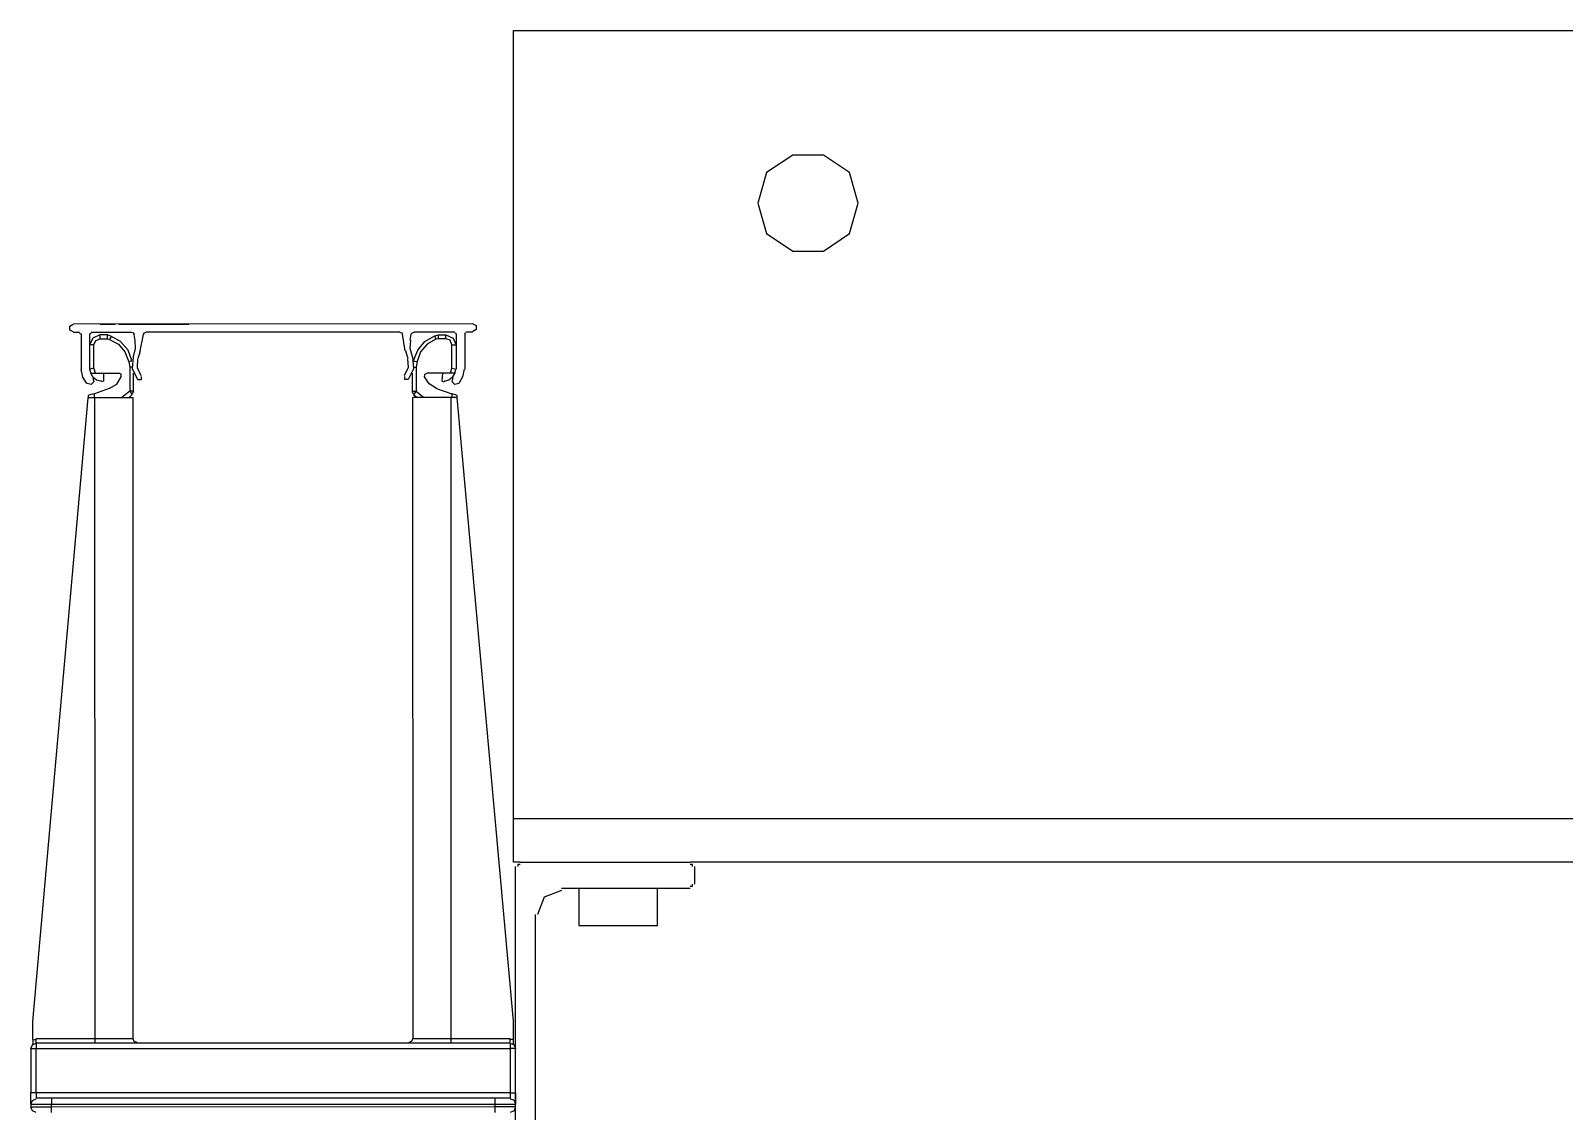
# Model space of a CAD drawing. Header units: millimetres. Extents: x 0 to 126, y 0 to 76.
# Drawn here: x 5.2229 to 5.5042, y 19.9476 to 20.1458 of the extents above; entities that cross this region are included whole.
import ezdxf

# ---------------------------------------------------------------- set-up
doc = ezdxf.new("R2010")
doc.units = ezdxf.units.MM
doc.layers.add('ARQUITECTÓNICO', color=152, linetype='Continuous', lineweight=0)
doc.layers.add('Muebles', color=2, linetype='Continuous')

# ---------------------------------------------------------------- blocks, each defined once
blk = doc.blocks.new('racki')
at = {"layer": 'Muebles'}
for p, q in [((1559.58643, 470.53015), (1559.58643, 470.45529)), ((1559.58283, 470.4641), (1559.58283, 470.52134)), ((1559.58673, 470.50008), (1559.58743, 470.50038)), ((1559.59023, 470.50008), (1559.59023, 470.50038)), ((1559.6716, 470.5004), (1559.6716, 470.5001)), ((1559.6744, 470.5004), (1559.6751, 470.5001)), ((1559.58643, 470.49938), (1559.58673, 470.50008)), ((1559.58643, 470.49938), (1559.58643, 470.49887)), ((1559.58643, 470.49938), (1559.58693, 470.49938)), ((1559.58693, 470.49888), (1559.58643, 470.49887)), ((1559.58673, 470.49817), (1559.58643, 470.49887)), ((1559.58643, 470.49827), (1559.58643, 470.49887)), ((1559.58643, 470.49677), (1559.58643, 470.49827)), ((1559.58743, 470.49787), (1559.58673, 470.49817)), ((1559.58693, 470.49938), (1559.58833, 470.49938)), ((1559.58833, 470.49888), (1559.58693, 470.49888)), ((1559.58743, 470.49747), (1559.58743, 470.49777)), ((1559.58743, 470.49777), (1559.58833, 470.49777)), ((1559.58743, 470.49677), (1559.58743, 470.49747)), ((1559.58833, 470.49938), (1559.59023, 470.49938)), ((1559.59023, 470.49888), (1559.58833, 470.49888)), ((1559.58833, 470.49777), (1559.59023, 470.49778)), ((1559.59023, 470.49938), (1559.59023, 470.50008)), ((1559.59023, 470.49938), (1559.6716, 470.4994)), ((1559.59023, 470.49888), (1559.59023, 470.49938)), ((1559.6716, 470.4989), (1559.59023, 470.49888)), ((1559.59023, 470.49808), (1559.59023, 470.49888)), ((1559.59023, 470.49778), (1559.59023, 470.49808)), ((1559.59023, 470.49778), (1559.6716, 470.4978)), ((1559.6716, 470.5001), (1559.6716, 470.4994)), ((1559.6716, 470.4994), (1559.6716, 470.4989)), ((1559.6716, 470.4994), (1559.6735, 470.4994)), ((1559.6716, 470.4981), (1559.6716, 470.4989)), ((1559.6735, 470.4989), (1559.6716, 470.4989)), ((1559.6716, 470.4978), (1559.6716, 470.4981)), ((1559.6716, 470.4978), (1559.6736, 470.4978)), ((1559.6735, 470.4994), (1559.6749, 470.4994)), ((1559.6749, 470.4989), (1559.6735, 470.4989)), ((1559.6736, 470.4978), (1559.6744, 470.4978)), ((1559.6751, 470.4982), (1559.6744, 470.4979)), ((1559.6744, 470.4975), (1559.6744, 470.4978)), ((1559.6744, 470.4968), (1559.6744, 470.4975)), ((1559.6749, 470.4994), (1559.6754, 470.4994)), ((1559.6754, 470.4989), (1559.6749, 470.4989)), ((1559.6751, 470.5001), (1559.6754, 470.4994)), ((1559.6754, 470.4989), (1559.6751, 470.4982)), ((1559.6754, 470.4989), (1559.6754, 470.4994)), ((1559.6754, 470.4989), (1559.6754, 470.4994)), ((1559.6754, 470.4989), (1559.6754, 470.4983)), ((1559.6754, 470.4989), (1559.6754, 470.4983)), ((1559.6754, 470.4983), (1559.6754, 470.4968)), ((1559.6754, 470.4983), (1559.6754, 470.4968)), ((1559.58643, 470.49677), (1559.58643, 470.48867)), ((1559.58673, 470.49677), (1559.58643, 470.49677)), ((1559.58743, 470.49677), (1559.58673, 470.49677)), ((1559.58743, 470.49677), (1559.6744, 470.4968)), ((1559.58743, 470.48867), (1559.58743, 470.49677)), ((1559.6744, 470.4968), (1559.6744, 470.48869)), ((1559.6744, 470.4968), (1559.6751, 470.4968)), ((1559.6751, 470.4968), (1559.6754, 470.4968)), ((1559.6754, 470.48869), (1559.6754, 470.4968)), ((1559.6754, 470.48869), (1559.6754, 470.4968)), ((1559.58643, 470.48867), (1559.58673, 470.48867)), ((1559.58673, 470.48797), (1559.58643, 470.48867)), ((1559.58673, 470.48867), (1559.58743, 470.48867)), ((1559.58743, 470.48767), (1559.58673, 470.48797)), ((1559.58683, 470.48787), (1559.58683, 470.48777)), ((1559.58683, 470.48777), (1559.58683, 470.48757)), ((1559.58683, 470.48757), (1559.58683, 470.48727)), ((1559.58683, 470.48727), (1559.58683, 470.48697)), ((1559.58713, 470.48697), (1559.58683, 470.48707)), ((1559.58683, 470.48697), (1559.58683, 470.48366)), ((1559.58743, 470.48697), (1559.58713, 470.48697)), ((1559.6744, 470.48869), (1559.58743, 470.48867)), ((1559.58743, 470.48797), (1559.58743, 470.48867)), ((1559.58743, 470.48767), (1559.58743, 470.48797)), ((1559.58743, 470.48767), (1559.6744, 470.48769)), ((1559.58743, 470.48767), (1559.58743, 470.48747)), ((1559.58743, 470.48747), (1559.58743, 470.48687)), ((1559.58743, 470.48687), (1559.59824, 470.48687)), ((1559.59824, 470.48767), (1559.59824, 470.48747)), ((1559.59824, 470.48747), (1559.59824, 470.48687)), ((1559.59824, 470.48687), (1559.59827, 470.36927)), ((1559.59824, 470.48687), (1559.60094, 470.48687)), ((1559.60094, 470.48687), (1559.60324, 470.48687)), ((1559.60324, 470.48687), (1559.60474, 470.48687)), ((1559.60474, 470.48687), (1559.60525, 470.48687)), ((1559.60525, 470.48687), (1559.60528, 470.36927)), ((1559.60535, 470.48687), (1559.60555, 470.48737)), ((1559.60555, 470.48737), (1559.60605, 470.48757)), ((1559.65589, 470.48758), (1559.65639, 470.48738)), ((1559.65639, 470.48738), (1559.65659, 470.48688)), ((1559.65659, 470.48688), (1559.65662, 470.36929)), ((1559.65659, 470.48688), (1559.65719, 470.48688)), ((1559.65719, 470.48688), (1559.65869, 470.48688)), ((1559.65869, 470.48688), (1559.66089, 470.48688)), ((1559.66089, 470.48688), (1559.66359, 470.48689)), ((1559.66359, 470.48769), (1559.66359, 470.48749)), ((1559.66359, 470.48749), (1559.66359, 470.48689)), ((1559.66359, 470.48689), (1559.66362, 470.36929)), ((1559.66359, 470.48689), (1559.6744, 470.48689)), ((1559.6751, 470.48869), (1559.6744, 470.48869)), ((1559.6744, 470.48799), (1559.6744, 470.48869)), ((1559.6744, 470.48769), (1559.6744, 470.48799)), ((1559.6751, 470.48799), (1559.6744, 470.48769)), ((1559.6744, 470.48769), (1559.6744, 470.48749)), ((1559.6744, 470.48749), (1559.6744, 470.48689)), ((1559.6747, 470.48699), (1559.6744, 470.48699)), ((1559.675, 470.48709), (1559.6747, 470.48699)), ((1559.675, 470.48779), (1559.675, 470.48789)), ((1559.675, 470.48759), (1559.675, 470.48779)), ((1559.675, 470.48729), (1559.675, 470.48759)), ((1559.675, 470.48699), (1559.675, 470.48729)), ((1559.675, 470.48699), (1559.675, 470.48369)), ((1559.6754, 470.48869), (1559.6751, 470.48869)), ((1559.6754, 470.48869), (1559.6751, 470.48799)), ((1559.58683, 470.48366), (1559.59717, 470.36927)), ((1559.675, 470.48369), (1559.66483, 470.36929)), ((1559.56241, 470.4661), (1559.56041, 470.4661)), ((1559.56041, 470.4661), (1559.56041, 470.45929)), ((1559.56761, 470.4661), (1559.56241, 470.4661)), ((1559.57242, 470.4661), (1559.56761, 470.4661)), ((1559.57482, 470.4661), (1559.57242, 470.4661)), ((1559.57482, 470.45929), (1559.57482, 470.4661)), ((1559.58122, 470.46089), (1559.58242, 470.4641)), ((1559.57802, 470.45969), (1559.58122, 470.46089)), ((1559.5536, 470.45529), (1559.5536, 470.45849)), ((1559.554, 470.45889), (1559.554, 470.45849)), ((1559.5544, 470.45889), (1559.554, 470.45889)), ((1559.5544, 470.45929), (1559.57802, 470.45929)), ((1559.554, 470.45529), (1559.554, 470.45489)), ((1559.58603, 470.45489), (1559.58603, 470.45529)), ((1559.10163, 470.45449), (1559.5544, 470.45449)), ((1559.554, 470.45489), (1559.5544, 470.45489)), ((1559.58563, 470.45449), (1559.5544, 470.45449)), ((1559.58563, 470.45489), (1559.58603, 470.45489)), ((1559.58563, 470.45449), (1559.58683, 470.45449)), ((1559.58683, 470.45449), (1559.58683, 470.44648)), ((1559.58683, 470.44648), (1559.072, 470.44648)), ((1559.58683, 470.44648), (1559.58683, 470.30196)), ((1559.59717, 470.36927), (1559.59717, 470.36887)), ((1559.59717, 470.36927), (1559.59827, 470.36927)), ((1559.59717, 470.36887), (1559.59747, 470.36877)), ((1559.59747, 470.36877), (1559.59817, 470.36857)), ((1559.59817, 470.36857), (1559.59817, 470.36927)), ((1559.60097, 470.36757), (1559.59817, 470.36857)), ((1559.59827, 470.36927), (1559.60097, 470.36927)), ((1559.60097, 470.36927), (1559.60327, 470.36927)), ((1559.60468, 470.36807), (1559.60327, 470.36927)), ((1559.60327, 470.36927), (1559.60478, 470.36927)), ((1559.60458, 470.36927), (1559.60518, 470.36877)), ((1559.60468, 470.36807), (1559.60508, 470.36857)), ((1559.60468, 470.36367), (1559.60468, 470.36807)), ((1559.60518, 470.36807), (1559.60468, 470.36807)), ((1559.60478, 470.36927), (1559.60528, 470.36927)), ((1559.60508, 470.36857), (1559.60518, 470.36877)), ((1559.60508, 470.36867), (1559.60528, 470.36847)), ((1559.60538, 470.36817), (1559.60518, 470.36807)), ((1559.60528, 470.36847), (1559.60538, 470.36817)), ((1559.60538, 470.36817), (1559.60538, 470.36827)), ((1559.60538, 470.36817), (1559.60538, 470.36477)), ((1559.65652, 470.36818), (1559.65652, 470.36829)), ((1559.65652, 470.36818), (1559.65652, 470.36478)), ((1559.65652, 470.36818), (1559.65672, 470.36808)), ((1559.65662, 470.36929), (1559.65722, 470.36929)), ((1559.65662, 470.36818), (1559.65672, 470.36849)), ((1559.65672, 470.36849), (1559.65692, 470.36869)), ((1559.65672, 470.36808), (1559.65722, 470.36809)), ((1559.65742, 470.36929), (1559.65682, 470.36879)), ((1559.65692, 470.36859), (1559.65682, 470.36879)), ((1559.65722, 470.36809), (1559.65692, 470.36859)), ((1559.65722, 470.36809), (1559.65872, 470.36929)), ((1559.65722, 470.36929), (1559.65872, 470.36929)), ((1559.65722, 470.36368), (1559.65722, 470.36809)), ((1559.65872, 470.36929), (1559.66092, 470.36929)), ((1559.66092, 470.36929), (1559.66362, 470.36929)), ((1559.66102, 470.36759), (1559.66372, 470.36859)), ((1559.66362, 470.36929), (1559.66483, 470.36929)), ((1559.66372, 470.36929), (1559.66372, 470.36859)), ((1559.66372, 470.36859), (1559.66453, 470.36879)), ((1559.66453, 470.36879), (1559.66483, 470.36889)), ((1559.66483, 470.36889), (1559.66483, 470.36929)), ((1559.59587, 470.36407), (1559.59617, 470.36547)), ((1559.59617, 470.36547), (1559.59687, 470.36667)), ((1559.59687, 470.36667), (1559.59757, 470.36687)), ((1559.59757, 470.36687), (1559.59807, 470.36637)), ((1559.59767, 470.36487), (1559.59807, 470.36557)), ((1559.59807, 470.36637), (1559.59787, 470.36567)), ((1559.59807, 470.36557), (1559.59867, 470.36607)), ((1559.59867, 470.36607), (1559.59937, 470.36627)), ((1559.59937, 470.36627), (1559.59947, 470.36627)), ((1559.59947, 470.36627), (1559.59957, 470.36627)), ((1559.59997, 470.36627), (1559.59957, 470.36637)), ((1559.59987, 470.36477), (1559.59997, 470.36627)), ((1559.60097, 470.36757), (1559.60227, 470.36677)), ((1559.60227, 470.36677), (1559.60318, 470.36547)), ((1559.60318, 470.36547), (1559.60308, 470.36497)), ((1559.60518, 470.36397), (1559.60618, 470.36597)), ((1559.60618, 470.36597), (1559.60678, 470.36597)), ((1559.60618, 470.36377), (1559.60688, 470.36527)), ((1559.60678, 470.36597), (1559.60678, 470.36537)), ((1559.65512, 470.36538), (1559.65512, 470.36598)), ((1559.65512, 470.36598), (1559.65572, 470.36598)), ((1559.65512, 470.36528), (1559.65582, 470.36378)), ((1559.65572, 470.36598), (1559.65672, 470.36398)), ((1559.65962, 470.36678), (1559.65882, 470.36548)), ((1559.65882, 470.36548), (1559.65882, 470.36498)), ((1559.66102, 470.36759), (1559.65962, 470.36678)), ((1559.66202, 470.36628), (1559.66242, 470.36639)), ((1559.66202, 470.36478), (1559.66202, 470.36628)), ((1559.66242, 470.36628), (1559.66252, 470.36628)), ((1559.66252, 470.36628), (1559.66262, 470.36628)), ((1559.66262, 470.36628), (1559.66332, 470.36608)), ((1559.66332, 470.36608), (1559.66393, 470.36558)), ((1559.66383, 470.36639), (1559.66433, 470.36689)), ((1559.66403, 470.36568), (1559.66383, 470.36639)), ((1559.66393, 470.36558), (1559.66433, 470.36488)), ((1559.66433, 470.36689), (1559.66503, 470.36669)), ((1559.66513, 470.36669), (1559.66583, 470.36549)), ((1559.66583, 470.36549), (1559.66613, 470.36408)), ((1559.59577, 470.35756), (1559.59577, 470.36407)), ((1559.59737, 470.35756), (1559.59737, 470.36407)), ((1559.59757, 470.36397), (1559.59737, 470.36407)), ((1559.59747, 470.36407), (1559.59767, 470.36487)), ((1559.59747, 470.36477), (1559.59757, 470.36477)), ((1559.59757, 470.36477), (1559.59777, 470.36477)), ((1559.59817, 470.36387), (1559.59757, 470.36397)), ((1559.59777, 470.36477), (1559.59807, 470.36477)), ((1559.59807, 470.36477), (1559.59837, 470.36477)), ((1559.59837, 470.36477), (1559.59817, 470.36387)), ((1559.59817, 470.36387), (1559.59817, 470.35956)), ((1559.59837, 470.36477), (1559.60267, 470.36477)), ((1559.60308, 470.36497), (1559.60267, 470.36477)), ((1559.60388, 470.36087), (1559.60448, 470.36267)), ((1559.60518, 470.36247), (1559.60438, 470.36057)), ((1559.60448, 470.36267), (1559.60468, 470.36367)), ((1559.60488, 470.36257), (1559.60448, 470.36267)), ((1559.60508, 470.36367), (1559.60468, 470.36367)), ((1559.60518, 470.36257), (1559.60488, 470.36257)), ((1559.60538, 470.36177), (1559.60518, 470.36397)), ((1559.60628, 470.36217), (1559.60618, 470.36377)), ((1559.65582, 470.36378), (1559.65572, 470.36218)), ((1559.65672, 470.36398), (1559.65652, 470.36178)), ((1559.65682, 470.36368), (1559.65722, 470.36368)), ((1559.65682, 470.36258), (1559.65712, 470.36258)), ((1559.65682, 470.36248), (1559.65752, 470.36058)), ((1559.65712, 470.36258), (1559.65742, 470.36268)), ((1559.65742, 470.36268), (1559.65722, 470.36368)), ((1559.65812, 470.36088), (1559.65742, 470.36268)), ((1559.65882, 470.36498), (1559.65922, 470.36478)), ((1559.66353, 470.36478), (1559.65922, 470.36478)), ((1559.66353, 470.36478), (1559.66383, 470.36388)), ((1559.66393, 470.36478), (1559.66353, 470.36478)), ((1559.66383, 470.36388), (1559.66433, 470.36398)), ((1559.66383, 470.36388), (1559.66383, 470.35958)), ((1559.66413, 470.36478), (1559.66393, 470.36478)), ((1559.66433, 470.36478), (1559.66413, 470.36478)), ((1559.66433, 470.36488), (1559.66453, 470.36408)), ((1559.66443, 470.36478), (1559.66433, 470.36478)), ((1559.66433, 470.36398), (1559.66463, 470.36408)), ((1559.66463, 470.35758), (1559.66463, 470.36408)), ((1559.66613, 470.35758), (1559.66613, 470.36408)), ((1559.59757, 470.35956), (1559.59737, 470.35966)), ((1559.59787, 470.35836), (1559.59737, 470.35966)), ((1559.59817, 470.35956), (1559.59757, 470.35956)), ((1559.59817, 470.35956), (1559.59847, 470.35876)), ((1559.60108, 470.35856), (1559.60268, 470.35946)), ((1559.60268, 470.35946), (1559.60388, 470.36087)), ((1559.60438, 470.36057), (1559.60308, 470.35896)), ((1559.60538, 470.36177), (1559.60578, 470.36027)), ((1559.60578, 470.36027), (1559.60568, 470.35876)), ((1559.60618, 470.36207), (1559.60638, 470.36137)), ((1559.60638, 470.36137), (1559.60658, 470.36067)), ((1559.60668, 470.36067), (1559.60718, 470.35766)), ((1559.65532, 470.36068), (1559.65472, 470.35768)), ((1559.65532, 470.36068), (1559.65552, 470.36138)), ((1559.65552, 470.36138), (1559.65572, 470.36208)), ((1559.65622, 470.36028), (1559.65662, 470.36178)), ((1559.65632, 470.35878), (1559.65622, 470.36028)), ((1559.65752, 470.36058), (1559.65892, 470.35898)), ((1559.65932, 470.35948), (1559.65812, 470.36088)), ((1559.66092, 470.35858), (1559.65932, 470.35948)), ((1559.66383, 470.35958), (1559.66343, 470.35878)), ((1559.66383, 470.35958), (1559.66433, 470.35958)), ((1559.66403, 470.35838), (1559.66463, 470.35968)), ((1559.66433, 470.35958), (1559.66463, 470.35968)), ((1559.59367, 470.35676), (1559.59427, 470.35716)), ((1559.59367, 470.35606), (1559.59367, 470.35676)), ((1559.59427, 470.35726), (1559.59557, 470.35726)), ((1559.59567, 470.35746), (1559.59557, 470.35736)), ((1559.59577, 470.35756), (1559.59567, 470.35746)), ((1559.59747, 470.35746), (1559.59737, 470.35756)), ((1559.59757, 470.35736), (1559.59747, 470.35746)), ((1559.59757, 470.35726), (1559.60508, 470.35726)), ((1559.59927, 470.35776), (1559.59787, 470.35836)), ((1559.59847, 470.35876), (1559.59927, 470.35846)), ((1559.59927, 470.35846), (1559.60057, 470.35846)), ((1559.59927, 470.35846), (1559.59927, 470.35796)), ((1559.59927, 470.35796), (1559.59927, 470.35776)), ((1559.60057, 470.35776), (1559.59927, 470.35776)), ((1559.60057, 470.35846), (1559.60108, 470.35856)), ((1559.60057, 470.35846), (1559.60057, 470.35836)), ((1559.60057, 470.35836), (1559.60057, 470.35816)), ((1559.60057, 470.35816), (1559.60057, 470.35796)), ((1559.60057, 470.35796), (1559.60057, 470.35786)), ((1559.60057, 470.35786), (1559.60057, 470.35776)), ((1559.60128, 470.35796), (1559.60057, 470.35776)), ((1559.60118, 470.35836), (1559.60108, 470.35856)), ((1559.60118, 470.35816), (1559.60118, 470.35836)), ((1559.60128, 470.35806), (1559.60118, 470.35816)), ((1559.60308, 470.35896), (1559.60128, 470.35796)), ((1559.60128, 470.35796), (1559.60128, 470.35806)), ((1559.60538, 470.35736), (1559.60508, 470.35726)), ((1559.60558, 470.35766), (1559.60538, 470.35736)), ((1559.60578, 470.35876), (1559.60558, 470.35766)), ((1559.60738, 470.35736), (1559.60718, 470.35766)), ((1559.60768, 470.35726), (1559.60738, 470.35736)), ((1559.60768, 470.35726), (1559.65422, 470.35728)), ((1559.65452, 470.35738), (1559.65422, 470.35728)), ((1559.65472, 470.35768), (1559.65452, 470.35738)), ((1559.65622, 470.35878), (1559.65642, 470.35768)), ((1559.65662, 470.35738), (1559.65642, 470.35768)), ((1559.65692, 470.35728), (1559.65662, 470.35738)), ((1559.66433, 470.35728), (1559.65692, 470.35728)), ((1559.65892, 470.35898), (1559.66072, 470.35798)), ((1559.66072, 470.35818), (1559.66082, 470.35838)), ((1559.66072, 470.35808), (1559.66072, 470.35818)), ((1559.66072, 470.35798), (1559.66072, 470.35808)), ((1559.66072, 470.35798), (1559.66133, 470.35778)), ((1559.66082, 470.35838), (1559.66092, 470.35858)), ((1559.66133, 470.35848), (1559.66092, 470.35858)), ((1559.66263, 470.35848), (1559.66133, 470.35848)), ((1559.66133, 470.35848), (1559.66133, 470.35838)), ((1559.66133, 470.35838), (1559.66133, 470.35818)), ((1559.66133, 470.35818), (1559.66133, 470.35798)), ((1559.66133, 470.35798), (1559.66133, 470.35788)), ((1559.66133, 470.35788), (1559.66133, 470.35778)), ((1559.66133, 470.35778), (1559.66273, 470.35778)), ((1559.66343, 470.35878), (1559.66263, 470.35848)), ((1559.66263, 470.35848), (1559.66263, 470.35798)), ((1559.66263, 470.35798), (1559.66273, 470.35778)), ((1559.66273, 470.35778), (1559.66403, 470.35838)), ((1559.66443, 470.35748), (1559.66433, 470.35738)), ((1559.66453, 470.35758), (1559.66443, 470.35748)), ((1559.66633, 470.35748), (1559.66623, 470.35758)), ((1559.66643, 470.35738), (1559.66633, 470.35748)), ((1559.66763, 470.35728), (1559.66643, 470.35728)), ((1559.66763, 470.35718), (1559.66823, 470.35688)), ((1559.66823, 470.35688), (1559.66823, 470.35618)), ((1559.59427, 470.35576), (1559.59367, 470.35606)), ((1559.59427, 470.35576), (1559.66763, 470.35578)), ((1559.64651, 470.35577), (1559.64641, 470.35577)), ((1559.64641, 470.35577), (1559.64651, 470.35577)), ((1559.64711, 470.35577), (1559.64641, 470.35577)), ((1559.64641, 470.35577), (1559.64731, 470.35577)), ((1559.64731, 470.35577), (1559.64641, 470.35577)), ((1559.64641, 470.35577), (1559.64711, 470.35577)), ((1559.64651, 470.35577), (1559.65922, 470.35578)), ((1559.64651, 470.35577), (1559.64731, 470.35577)), ((1559.64731, 470.35577), (1559.64651, 470.35577)), ((1559.64661, 470.35577), (1559.65922, 470.35578)), ((1559.65922, 470.35578), (1559.64661, 470.35577)), ((1559.64731, 470.35577), (1559.64661, 470.35577)), ((1559.64661, 470.35577), (1559.64731, 470.35577)), ((1559.64731, 470.35577), (1559.64661, 470.35577)), ((1559.64661, 470.35577), (1559.64731, 470.35577)), ((1559.65822, 470.35578), (1559.64771, 470.35577)), ((1559.64982, 470.35577), (1559.64821, 470.35577)), ((1559.65322, 470.35577), (1559.64832, 470.35577)), ((1559.65132, 470.35577), (1559.64832, 470.35577)), ((1559.64892, 470.35577), (1559.64832, 470.35577)), ((1559.64832, 470.35577), (1559.64892, 470.35577)), ((1559.64842, 470.35577), (1559.64832, 470.35577)), ((1559.64832, 470.35577), (1559.64842, 470.35577)), ((1559.64882, 470.35577), (1559.64832, 470.35577)), ((1559.64832, 470.35577), (1559.64882, 470.35577)), ((1559.64882, 470.35577), (1559.64842, 470.35577)), ((1559.64842, 470.35577), (1559.64852, 470.35577)), ((1559.64852, 470.35577), (1559.64862, 470.35577)), ((1559.64852, 470.35577), (1559.64892, 470.35577)), ((1559.64862, 470.35577), (1559.64872, 470.35577)), ((1559.64872, 470.35577), (1559.64882, 470.35577)), ((1559.64882, 470.35577), (1559.64892, 470.35577)), ((1559.64942, 470.35577), (1559.64882, 470.35577)), ((1559.64942, 470.35577), (1559.64882, 470.35577)), ((1559.64882, 470.35577), (1559.64932, 470.35577)), ((1559.64952, 470.35577), (1559.64892, 470.35577)), ((1559.64892, 470.35577), (1559.64962, 470.35577)), ((1559.64892, 470.35577), (1559.64902, 470.35577)), ((1559.64892, 470.35577), (1559.64942, 470.35577)), ((1559.64902, 470.35577), (1559.64922, 470.35577)), ((1559.64912, 470.35577), (1559.64932, 470.35577)), ((1559.64922, 470.35577), (1559.64932, 470.35577)), ((1559.64932, 470.35577), (1559.64922, 470.35577)), ((1559.64922, 470.35577), (1559.65702, 470.35577)), ((1559.64932, 470.35577), (1559.64942, 470.35577)), ((1559.64932, 470.35577), (1559.64942, 470.35577)), ((1559.64942, 470.35577), (1559.64932, 470.35577)), ((1559.64932, 470.35577), (1559.65012, 470.35577)), ((1559.65432, 470.35577), (1559.64942, 470.35577)), ((1559.64942, 470.35577), (1559.64962, 470.35577)), ((1559.64942, 470.35577), (1559.64962, 470.35577)), ((1559.64962, 470.35577), (1559.64942, 470.35577)), ((1559.65012, 470.35577), (1559.64942, 470.35577)), ((1559.65012, 470.35577), (1559.64942, 470.35577)), ((1559.64992, 470.35577), (1559.64952, 470.35577)), ((1559.64962, 470.35577), (1559.64952, 470.35577)), ((1559.64952, 470.35577), (1559.64972, 470.35577)), ((1559.64972, 470.35577), (1559.64952, 470.35577)), ((1559.64952, 470.35577), (1559.64962, 470.35577)), ((1559.64962, 470.35577), (1559.64992, 470.35577)), ((1559.64962, 470.35577), (1559.64982, 470.35577)), ((1559.64982, 470.35577), (1559.64962, 470.35577)), ((1559.64962, 470.35577), (1559.64982, 470.35577)), ((1559.64962, 470.35577), (1559.64972, 470.35577)), ((1559.64972, 470.35577), (1559.64962, 470.35577)), ((1559.64972, 470.35577), (1559.64982, 470.35577)), ((1559.64982, 470.35577), (1559.64972, 470.35577)), ((1559.64972, 470.35577), (1559.64992, 470.35577)), ((1559.64982, 470.35577), (1559.64972, 470.35577)), ((1559.64982, 470.35577), (1559.65002, 470.35577)), ((1559.65002, 470.35577), (1559.64982, 470.35577)), ((1559.64982, 470.35577), (1559.65002, 470.35577)), ((1559.65002, 470.35577), (1559.64982, 470.35577)), ((1559.64982, 470.35577), (1559.64992, 470.35577)), ((1559.65002, 470.35577), (1559.64982, 470.35577)), ((1559.65022, 470.35577), (1559.64982, 470.35577)), ((1559.65002, 470.35577), (1559.64982, 470.35577)), ((1559.65032, 470.35577), (1559.64992, 470.35577)), ((1559.64992, 470.35577), (1559.65042, 470.35577)), ((1559.64992, 470.35577), (1559.65012, 470.35577)), ((1559.64992, 470.35577), (1559.65012, 470.35577)), ((1559.65002, 470.35577), (1559.65012, 470.35577)), ((1559.65012, 470.35577), (1559.65002, 470.35577)), ((1559.65022, 470.35577), (1559.65002, 470.35577)), ((1559.65012, 470.35577), (1559.65002, 470.35577)), ((1559.65012, 470.35577), (1559.65022, 470.35577)), ((1559.65022, 470.35577), (1559.65012, 470.35577)), ((1559.65012, 470.35577), (1559.65032, 470.35577)), ((1559.65012, 470.35577), (1559.65022, 470.35577)), ((1559.65022, 470.35577), (1559.65012, 470.35577)), ((1559.65032, 470.35577), (1559.65012, 470.35577)), ((1559.65062, 470.35577), (1559.65012, 470.35577)), ((1559.65012, 470.35577), (1559.65062, 470.35577)), ((1559.65022, 470.35577), (1559.65042, 470.35577)), ((1559.65032, 470.35577), (1559.65022, 470.35577)), ((1559.65062, 470.35577), (1559.65022, 470.35577)), ((1559.65042, 470.35577), (1559.65022, 470.35577)), ((1559.65082, 470.35577), (1559.65032, 470.35577)), ((1559.65032, 470.35577), (1559.65052, 470.35577)), ((1559.65052, 470.35577), (1559.65032, 470.35577)), ((1559.65042, 470.35577), (1559.65082, 470.35577)), ((1559.65042, 470.35577), (1559.65062, 470.35577)), ((1559.65062, 470.35577), (1559.65042, 470.35577)), ((1559.65042, 470.35577), (1559.65322, 470.35577)), ((1559.65052, 470.35577), (1559.65042, 470.35577)), ((1559.65052, 470.35577), (1559.65062, 470.35577)), ((1559.65072, 470.35577), (1559.65052, 470.35577)), ((1559.65062, 470.35577), (1559.65052, 470.35577)), ((1559.65062, 470.35577), (1559.65082, 470.35577)), ((1559.65062, 470.35577), (1559.65082, 470.35577)), ((1559.65102, 470.35577), (1559.65062, 470.35577)), ((1559.65082, 470.35577), (1559.65062, 470.35577)), ((1559.65072, 470.35577), (1559.65062, 470.35577)), ((1559.65102, 470.35577), (1559.65062, 470.35577)), ((1559.65062, 470.35577), (1559.65102, 470.35577)), ((1559.65092, 470.35577), (1559.65072, 470.35577)), ((1559.65082, 470.35577), (1559.65072, 470.35577)), ((1559.65132, 470.35577), (1559.65082, 470.35577)), ((1559.65082, 470.35577), (1559.65132, 470.35577)), ((1559.65082, 470.35577), (1559.65102, 470.35577)), ((1559.65082, 470.35577), (1559.65102, 470.35577)), ((1559.65112, 470.35577), (1559.65082, 470.35577)), ((1559.65282, 470.35577), (1559.65082, 470.35577)), ((1559.65102, 470.35577), (1559.65092, 470.35577)), ((1559.65092, 470.35577), (1559.65122, 470.35577)), ((1559.65102, 470.35577), (1559.65092, 470.35577)), ((1559.65092, 470.35577), (1559.65102, 470.35577)), ((1559.65112, 470.35577), (1559.65092, 470.35577)), ((1559.65492, 470.35577), (1559.65102, 470.35577)), ((1559.65102, 470.35577), (1559.65112, 470.35577)), ((1559.65702, 470.35577), (1559.65102, 470.35577)), ((1559.65102, 470.35577), (1559.65122, 470.35577)), ((1559.65132, 470.35577), (1559.65102, 470.35577)), ((1559.65112, 470.35577), (1559.65102, 470.35577)), ((1559.65102, 470.35577), (1559.65112, 470.35577)), ((1559.65102, 470.35577), (1559.65122, 470.35577)), ((1559.65152, 470.35577), (1559.65102, 470.35577)), ((1559.65152, 470.35577), (1559.65102, 470.35577)), ((1559.65102, 470.35577), (1559.65152, 470.35577)), ((1559.65702, 470.35577), (1559.65112, 470.35577)), ((1559.65112, 470.35577), (1559.65512, 470.35577)), ((1559.65512, 470.35577), (1559.65112, 470.35577)), ((1559.65112, 470.35577), (1559.65122, 470.35577)), ((1559.65132, 470.35577), (1559.65112, 470.35577)), ((1559.65112, 470.35577), (1559.65132, 470.35577)), ((1559.65132, 470.35577), (1559.65112, 470.35577)), ((1559.65702, 470.35577), (1559.65112, 470.35577)), ((1559.65112, 470.35577), (1559.65332, 470.35577)), ((1559.65332, 470.35577), (1559.65112, 470.35577)), ((1559.65112, 470.35577), (1559.65702, 470.35577)), ((1559.65702, 470.35577), (1559.65112, 470.35577)), ((1559.65532, 470.35577), (1559.65112, 470.35577)), ((1559.65112, 470.35577), (1559.65582, 470.35577)), ((1559.65232, 470.35577), (1559.65112, 470.35577)), ((1559.65112, 470.35577), (1559.65232, 470.35577)), ((1559.65122, 470.35577), (1559.65132, 470.35577)), ((1559.65122, 470.35577), (1559.65142, 470.35577)), ((1559.65122, 470.35577), (1559.65142, 470.35577)), ((1559.65122, 470.35577), (1559.65142, 470.35577)), ((1559.65432, 470.35577), (1559.65132, 470.35577)), ((1559.65182, 470.35577), (1559.65132, 470.35577)), ((1559.65132, 470.35577), (1559.65182, 470.35577)), ((1559.65132, 470.35577), (1559.65142, 470.35577)), ((1559.65152, 470.35577), (1559.65132, 470.35577)), ((1559.65152, 470.35577), (1559.65132, 470.35577)), ((1559.65132, 470.35577), (1559.65142, 470.35577)), ((1559.65152, 470.35577), (1559.65132, 470.35577)), ((1559.65142, 470.35577), (1559.65152, 470.35577)), ((1559.65142, 470.35577), (1559.65162, 470.35577)), ((1559.65142, 470.35577), (1559.65152, 470.35577)), ((1559.65142, 470.35577), (1559.65162, 470.35577)), ((1559.65142, 470.35577), (1559.65162, 470.35577)), ((1559.65152, 470.35577), (1559.65162, 470.35577)), ((1559.65162, 470.35577), (1559.65152, 470.35577)), ((1559.65152, 470.35577), (1559.65162, 470.35577)), ((1559.65162, 470.35577), (1559.65152, 470.35577)), ((1559.65172, 470.35577), (1559.65152, 470.35577)), ((1559.65202, 470.35577), (1559.65152, 470.35577)), ((1559.65202, 470.35577), (1559.65152, 470.35577)), ((1559.65152, 470.35577), (1559.65202, 470.35577)), ((1559.65162, 470.35577), (1559.65172, 470.35577)), ((1559.65162, 470.35577), (1559.65182, 470.35577)), ((1559.65172, 470.35577), (1559.65162, 470.35577)), ((1559.65162, 470.35577), (1559.65172, 470.35577)), ((1559.65162, 470.35577), (1559.65182, 470.35577)), ((1559.65172, 470.35577), (1559.65182, 470.35577)), ((1559.65182, 470.35577), (1559.65172, 470.35577)), ((1559.65172, 470.35577), (1559.65182, 470.35577)), ((1559.65192, 470.35577), (1559.65172, 470.35577)), ((1559.65232, 470.35577), (1559.65182, 470.35577)), ((1559.65182, 470.35577), (1559.65232, 470.35577)), ((1559.65182, 470.35577), (1559.65622, 470.35577)), ((1559.65182, 470.35577), (1559.65192, 470.35577)), ((1559.65182, 470.35577), (1559.65202, 470.35577)), ((1559.65192, 470.35577), (1559.65212, 470.35577)), ((1559.65212, 470.35577), (1559.65192, 470.35577)), ((1559.65202, 470.35577), (1559.65222, 470.35577)), ((1559.65232, 470.35577), (1559.65202, 470.35577)), ((1559.65252, 470.35577), (1559.65202, 470.35577)), ((1559.65202, 470.35577), (1559.65262, 470.35577)), ((1559.65212, 470.35577), (1559.65232, 470.35577)), ((1559.65222, 470.35577), (1559.65212, 470.35577)), ((1559.65322, 470.35577), (1559.65222, 470.35577)), ((1559.65242, 470.35577), (1559.65222, 470.35577)), ((1559.65222, 470.35577), (1559.65232, 470.35577)), ((1559.65282, 470.35577), (1559.65232, 470.35577)), ((1559.65232, 470.35577), (1559.65282, 470.35577)), ((1559.65232, 470.35577), (1559.65252, 470.35577)), ((1559.65232, 470.35577), (1559.65552, 470.35577)), ((1559.65242, 470.35577), (1559.65232, 470.35577)), ((1559.65232, 470.35577), (1559.65252, 470.35577)), ((1559.65252, 470.35577), (1559.65232, 470.35577)), ((1559.65702, 470.35577), (1559.65232, 470.35577)), ((1559.65232, 470.35577), (1559.65702, 470.35577)), ((1559.65252, 470.35577), (1559.65242, 470.35577)), ((1559.65262, 470.35577), (1559.65242, 470.35577)), ((1559.65432, 470.35577), (1559.65252, 470.35577)), ((1559.65252, 470.35577), (1559.65272, 470.35577)), ((1559.65262, 470.35577), (1559.65252, 470.35577)), ((1559.65312, 470.35577), (1559.65252, 470.35577)), ((1559.65312, 470.35577), (1559.65252, 470.35577)), ((1559.65272, 470.35577), (1559.65262, 470.35577)), ((1559.65282, 470.35577), (1559.65262, 470.35577)), ((1559.65262, 470.35577), (1559.65322, 470.35577)), ((1559.65272, 470.35577), (1559.65282, 470.35577)), ((1559.65512, 470.35577), (1559.65272, 470.35577)), ((1559.65332, 470.35577), (1559.65282, 470.35577)), ((1559.65282, 470.35577), (1559.65332, 470.35577)), ((1559.65282, 470.35577), (1559.65302, 470.35577)), ((1559.65292, 470.35577), (1559.65282, 470.35577)), ((1559.65292, 470.35577), (1559.65282, 470.35577)), ((1559.65312, 470.35577), (1559.65292, 470.35577)), ((1559.65312, 470.35577), (1559.65292, 470.35577)), ((1559.65302, 470.35577), (1559.65312, 470.35577)), ((1559.65312, 470.35577), (1559.65332, 470.35577)), ((1559.65332, 470.35577), (1559.65312, 470.35577)), ((1559.65312, 470.35577), (1559.65472, 470.35577)), ((1559.65472, 470.35577), (1559.65312, 470.35577)), ((1559.65332, 470.35577), (1559.65312, 470.35577)), ((1559.65322, 470.35577), (1559.65312, 470.35577)), ((1559.65362, 470.35577), (1559.65312, 470.35577)), ((1559.65322, 470.35577), (1559.65352, 470.35577)), ((1559.65322, 470.35577), (1559.65372, 470.35577)), ((1559.65382, 470.35577), (1559.65332, 470.35577)), ((1559.65332, 470.35577), (1559.65372, 470.35577)), ((1559.65332, 470.35577), (1559.65342, 470.35577)), ((1559.65342, 470.35577), (1559.65332, 470.35577)), ((1559.65362, 470.35577), (1559.65332, 470.35577)), ((1559.65342, 470.35577), (1559.65352, 470.35577)), ((1559.65352, 470.35577), (1559.65342, 470.35577)), ((1559.65352, 470.35577), (1559.65372, 470.35577)), ((1559.65372, 470.35577), (1559.65352, 470.35577)), ((1559.65352, 470.35577), (1559.65372, 470.35577)), ((1559.65422, 470.35577), (1559.65362, 470.35577)), ((1559.65422, 470.35577), (1559.65362, 470.35577)), ((1559.65372, 470.35577), (1559.65422, 470.35577)), ((1559.65372, 470.35577), (1559.65382, 470.35577)), ((1559.65372, 470.35577), (1559.65432, 470.35577)), ((1559.65372, 470.35577), (1559.65432, 470.35577)), ((1559.65432, 470.35577), (1559.65382, 470.35577)), ((1559.65382, 470.35577), (1559.65392, 470.35577)), ((1559.65392, 470.35577), (1559.65402, 470.35577)), ((1559.65402, 470.35577), (1559.65412, 470.35577)), ((1559.65412, 470.35577), (1559.65422, 470.35577)), ((1559.65422, 470.35577), (1559.65432, 470.35577)), ((1559.65432, 470.35577), (1559.65422, 470.35577)), ((1559.65432, 470.35577), (1559.65422, 470.35577)), ((1559.65432, 470.35577), (1559.65702, 470.35577)), ((1559.65442, 470.35577), (1559.65432, 470.35577)), ((1559.65452, 470.35577), (1559.65442, 470.35577)), ((1559.65702, 470.35577), (1559.65452, 470.35577)), ((1559.65702, 470.35577), (1559.65482, 470.35577)), ((1559.65482, 470.35577), (1559.65702, 470.35577)), ((1559.65532, 470.35577), (1559.65512, 470.35577)), ((1559.65542, 470.35577), (1559.65532, 470.35577)), ((1559.65542, 470.35577), (1559.65532, 470.35577)), ((1559.65552, 470.35577), (1559.65542, 470.35577)), ((1559.65552, 470.35577), (1559.65542, 470.35577)), ((1559.65562, 470.35577), (1559.65552, 470.35577)), ((1559.65572, 470.35577), (1559.65562, 470.35577)), ((1559.65582, 470.35577), (1559.65602, 470.35577)), ((1559.65702, 470.35577), (1559.65602, 470.35577)), ((1559.65602, 470.35577), (1559.65702, 470.35577)), ((1559.65602, 470.35577), (1559.65622, 470.35577)), ((1559.65622, 470.35577), (1559.65632, 470.35577)), ((1559.65622, 470.35577), (1559.65632, 470.35577)), ((1559.65632, 470.35577), (1559.65642, 470.35577)), ((1559.65632, 470.35577), (1559.65652, 470.35577)), ((1559.65642, 470.35577), (1559.65652, 470.35577)), ((1559.65652, 470.35577), (1559.65662, 470.35577)), ((1559.65652, 470.35577), (1559.65662, 470.35577)), ((1559.65662, 470.35577), (1559.65672, 470.35577)), ((1559.65662, 470.35577), (1559.65672, 470.35577)), ((1559.65672, 470.35577), (1559.65682, 470.35577)), ((1559.65682, 470.35577), (1559.65692, 470.35577)), ((1559.65692, 470.35577), (1559.65702, 470.35577)), ((1559.66173, 470.35578), (1559.65992, 470.35578)), ((1559.66143, 470.35578), (1559.65992, 470.35578)), ((1559.66253, 470.35578), (1559.66002, 470.35578)), ((1559.66002, 470.35578), (1559.66153, 470.35578)), ((1559.66153, 470.35578), (1559.66002, 470.35578)), ((1559.66002, 470.35578), (1559.66253, 470.35578)), ((1559.66063, 470.35578), (1559.66002, 470.35578)), ((1559.66002, 470.35578), (1559.66063, 470.35578)), ((1559.66253, 470.35578), (1559.66002, 470.35578)), ((1559.66002, 470.35578), (1559.66012, 470.35578)), ((1559.66253, 470.35578), (1559.66002, 470.35578)), ((1559.66002, 470.35578), (1559.66253, 470.35578)), ((1559.66253, 470.35578), (1559.66002, 470.35578)), ((1559.66002, 470.35578), (1559.66183, 470.35578)), ((1559.66253, 470.35578), (1559.66002, 470.35578)), ((1559.66002, 470.35578), (1559.66063, 470.35578)), ((1559.66253, 470.35578), (1559.66002, 470.35578)), ((1559.66002, 470.35578), (1559.66153, 470.35578)), ((1559.66153, 470.35578), (1559.66002, 470.35578)), ((1559.66002, 470.35578), (1559.66253, 470.35578)), ((1559.66253, 470.35578), (1559.66002, 470.35578)), ((1559.66002, 470.35578), (1559.66153, 470.35578)), ((1559.66153, 470.35578), (1559.66002, 470.35578)), ((1559.66002, 470.35578), (1559.66253, 470.35578)), ((1559.66253, 470.35578), (1559.66002, 470.35578)), ((1559.66002, 470.35578), (1559.66063, 470.35578)), ((1559.66253, 470.35578), (1559.66002, 470.35578)), ((1559.66002, 470.35578), (1559.66253, 470.35578)), ((1559.66002, 470.35578), (1559.66153, 470.35578)), ((1559.66153, 470.35578), (1559.66002, 470.35578)), ((1559.66002, 470.35578), (1559.66253, 470.35578)), ((1559.66253, 470.35578), (1559.66002, 470.35578)), ((1559.66002, 470.35578), (1559.66063, 470.35578)), ((1559.66253, 470.35578), (1559.66002, 470.35578)), ((1559.66002, 470.35578), (1559.66253, 470.35578)), ((1559.66253, 470.35578), (1559.66002, 470.35578)), ((1559.66012, 470.35578), (1559.66022, 470.35578)), ((1559.66022, 470.35578), (1559.66033, 470.35578)), ((1559.66033, 470.35578), (1559.66053, 470.35578)), ((1559.66253, 470.35578), (1559.66053, 470.35578)), ((1559.66053, 470.35578), (1559.66063, 470.35578)), ((1559.66053, 470.35578), (1559.66253, 470.35578)), ((1559.66253, 470.35578), (1559.66053, 470.35578)), ((1559.66053, 470.35578), (1559.66253, 470.35578)), ((1559.66253, 470.35578), (1559.66053, 470.35578)), ((1559.66053, 470.35578), (1559.66253, 470.35578)), ((1559.66253, 470.35578), (1559.66053, 470.35578)), ((1559.66053, 470.35578), (1559.66253, 470.35578)), ((1559.66253, 470.35578), (1559.66053, 470.35578)), ((1559.66063, 470.35578), (1559.66093, 470.35578)), ((1559.66253, 470.35578), (1559.66063, 470.35578)), ((1559.66063, 470.35578), (1559.66253, 470.35578)), ((1559.66073, 470.35578), (1559.66063, 470.35578)), ((1559.66063, 470.35578), (1559.66073, 470.35578)), ((1559.66063, 470.35578), (1559.66093, 470.35578)), ((1559.66073, 470.35578), (1559.66063, 470.35578)), ((1559.66063, 470.35578), (1559.66073, 470.35578)), ((1559.66063, 470.35578), (1559.66093, 470.35578)), ((1559.66063, 470.35578), (1559.66093, 470.35578)), ((1559.66083, 470.35578), (1559.66073, 470.35578)), ((1559.66073, 470.35578), (1559.66083, 470.35578)), ((1559.66083, 470.35578), (1559.66073, 470.35578)), ((1559.66073, 470.35578), (1559.66083, 470.35578)), ((1559.66093, 470.35578), (1559.66083, 470.35578)), ((1559.66173, 470.35578), (1559.66083, 470.35578)), ((1559.66083, 470.35578), (1559.66173, 470.35578)), ((1559.66083, 470.35578), (1559.66093, 470.35578)), ((1559.66093, 470.35578), (1559.66083, 470.35578)), ((1559.66083, 470.35578), (1559.66093, 470.35578)), ((1559.66173, 470.35578), (1559.66083, 470.35578)), ((1559.66083, 470.35578), (1559.66173, 470.35578)), ((1559.66173, 470.35578), (1559.66083, 470.35578)), ((1559.66083, 470.35578), (1559.66173, 470.35578)), ((1559.66093, 470.35578), (1559.66103, 470.35578)), ((1559.66093, 470.35578), (1559.66153, 470.35578)), ((1559.66113, 470.35578), (1559.66093, 470.35578)), ((1559.66093, 470.35578), (1559.66103, 470.35578)), ((1559.66093, 470.35578), (1559.66153, 470.35578)), ((1559.66093, 470.35578), (1559.66153, 470.35578)), ((1559.66253, 470.35578), (1559.66103, 470.35578)), ((1559.66103, 470.35578), (1559.66253, 470.35578)), ((1559.66103, 470.35578), (1559.66113, 470.35578)), ((1559.66103, 470.35578), (1559.66113, 470.35578)), ((1559.66253, 470.35578), (1559.66103, 470.35578)), ((1559.66103, 470.35578), (1559.66253, 470.35578)), ((1559.66113, 470.35578), (1559.66123, 470.35578)), ((1559.66113, 470.35578), (1559.66133, 470.35578)), ((1559.66123, 470.35578), (1559.66133, 470.35578)), ((1559.66133, 470.35578), (1559.66143, 470.35578)), ((1559.66133, 470.35578), (1559.66143, 470.35578)), ((1559.66143, 470.35578), (1559.66153, 470.35578)), ((1559.66163, 470.35578), (1559.66143, 470.35578)), ((1559.66143, 470.35578), (1559.66153, 470.35578)), ((1559.66263, 470.35578), (1559.66153, 470.35578)), ((1559.66163, 470.35578), (1559.66153, 470.35578)), ((1559.66153, 470.35578), (1559.66193, 470.35578)), ((1559.66153, 470.35578), (1559.66163, 470.35578)), ((1559.66153, 470.35578), (1559.66193, 470.35578)), ((1559.66153, 470.35578), (1559.66163, 470.35578)), ((1559.66153, 470.35578), (1559.66193, 470.35578)), ((1559.66153, 470.35578), (1559.66193, 470.35578)), ((1559.66173, 470.35578), (1559.66163, 470.35578)), ((1559.66163, 470.35578), (1559.66173, 470.35578)), ((1559.66173, 470.35578), (1559.66163, 470.35578)), ((1559.66163, 470.35578), (1559.66173, 470.35578)), ((1559.66183, 470.35578), (1559.66173, 470.35578)), ((1559.66173, 470.35578), (1559.66183, 470.35578)), ((1559.66193, 470.35578), (1559.66173, 470.35578)), ((1559.66193, 470.35578), (1559.66183, 470.35578)), ((1559.66183, 470.35578), (1559.66193, 470.35578)), ((1559.66183, 470.35578), (1559.66253, 470.35578)), ((1559.66193, 470.35578), (1559.66203, 470.35578)), ((1559.66203, 470.35578), (1559.66193, 470.35578)), ((1559.66193, 470.35578), (1559.66253, 470.35578)), ((1559.66193, 470.35578), (1559.66253, 470.35578)), ((1559.66193, 470.35578), (1559.66253, 470.35578)), ((1559.66203, 470.35578), (1559.66213, 470.35578)), ((1559.66223, 470.35578), (1559.66203, 470.35578)), ((1559.66213, 470.35578), (1559.66233, 470.35578)), ((1559.66233, 470.35578), (1559.66223, 470.35578)), ((1559.66233, 470.35578), (1559.66243, 470.35578)), ((1559.66253, 470.35578), (1559.66233, 470.35578)), ((1559.66233, 470.35578), (1559.66253, 470.35578)), ((1559.66233, 470.35578), (1559.66243, 470.35578)), ((1559.66243, 470.35578), (1559.66233, 470.35578)), ((1559.66253, 470.35578), (1559.66233, 470.35578)), ((1559.66233, 470.35578), (1559.66253, 470.35578)), ((1559.66253, 470.35578), (1559.66233, 470.35578)), ((1559.66233, 470.35578), (1559.66253, 470.35578)), ((1559.66243, 470.35578), (1559.66253, 470.35578)), ((1559.66243, 470.35578), (1559.66253, 470.35578)), ((1559.66253, 470.35578), (1559.66243, 470.35578)), ((1559.66253, 470.35578), (1559.66263, 470.35578)), ((1559.66263, 470.35578), (1559.66253, 470.35578)), ((1559.66823, 470.35618), (1559.66763, 470.35578)), ((1559.52998, 470.3424), (1559.52518, 470.33919)), ((1559.53559, 470.3424), (1559.52998, 470.3424)), ((1559.54039, 470.33919), (1559.53559, 470.3424)), ((1559.52518, 470.33919), (1559.52358, 470.33359)), ((1559.54199, 470.33359), (1559.54039, 470.33919)), ((1559.52358, 470.33359), (1559.52518, 470.32798)), ((1559.54039, 470.32798), (1559.54199, 470.33359)), ((1559.52518, 470.32798), (1559.52998, 470.32478)), ((1559.53559, 470.32478), (1559.54039, 470.32798)), ((1559.52998, 470.32478), (1559.53559, 470.32478)), ((1559.58683, 470.30196), (1559.072, 470.30196))]:
    blk.add_line(p, q, dxfattribs=at)

msp = doc.modelspace()

# ---------------------------------------------------------------- block references
at = {"layer": 'ARQUITECTÓNICO', "rotation": 179.9999999999995}
msp.add_blockref('racki', (1564.89829, 490.44777), dxfattribs=at)

doc.saveas('drawing.dxf')
